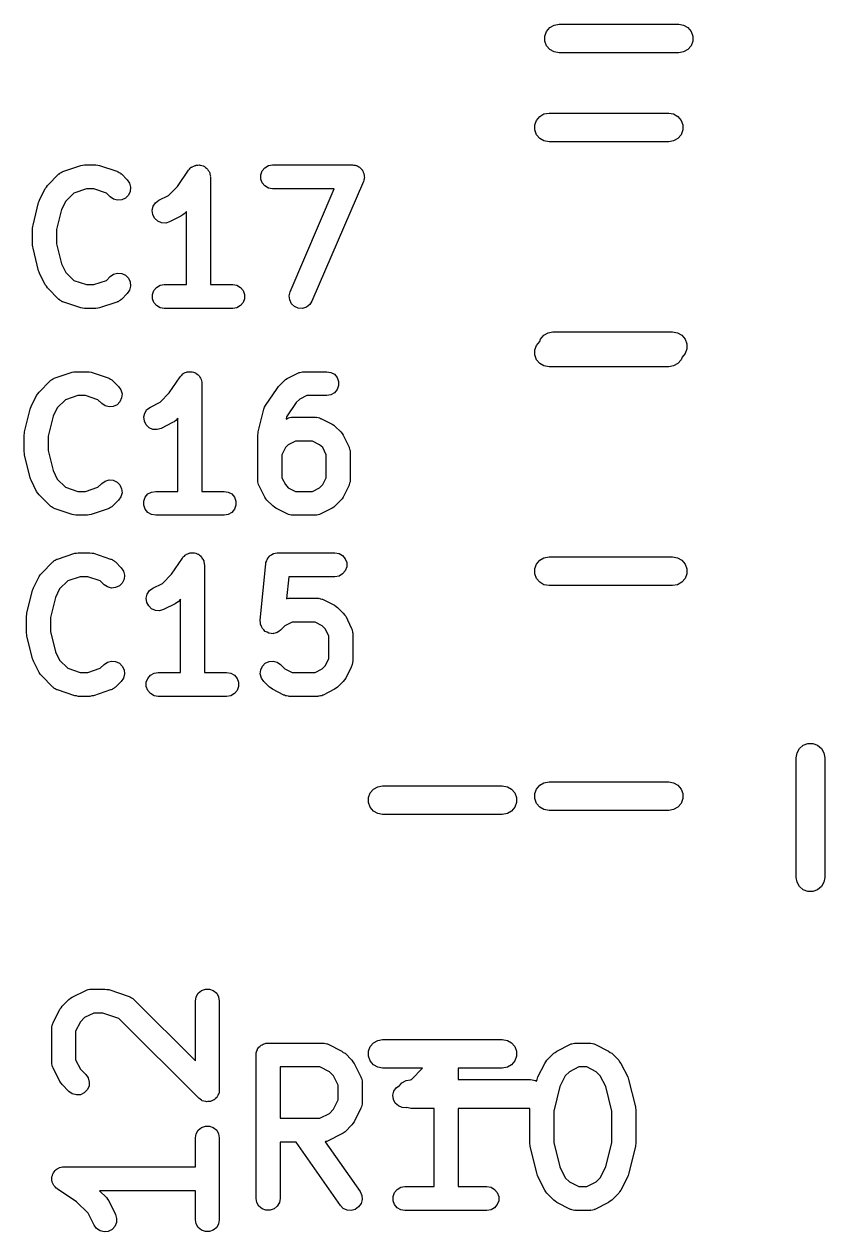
# Model space of a CAD drawing. Extents: x 83.4 to 168.1, y -157.3 to -85.4.
# Drawn here: x 136.75 to 140.1, y -107.79 to -102.75 of the extents above; entities that cross this region are included whole.
import ezdxf

# ---------------------------------------------------------------- set-up
doc = ezdxf.new("R2010")
doc.units = 0
doc.header["$MEASUREMENT"] = 0
doc.layers.add('BLACK', color=7, linetype='CONTINUOUS')

msp = doc.modelspace()

# ---------------------------------------------------------------- linework, layer by layer
at = {"layer": 'Black'}
for p, q in [((138.93, -102.798), (138.937, -102.778)), ((138.937, -102.778), (138.95, -102.762)), ((138.95, -102.762), (138.968, -102.752)), ((138.968, -102.752), (138.989, -102.748)), ((138.989, -102.748), (139.489, -102.748)), ((139.489, -102.748), (139.509, -102.752)), ((139.509, -102.752), (139.527, -102.762)), ((139.527, -102.762), (139.541, -102.778)), ((139.541, -102.778), (139.548, -102.798)), ((138.93, -102.819), (138.93, -102.798)), ((138.937, -102.838), (138.93, -102.819)), ((139.548, -102.819), (139.541, -102.838)), ((139.548, -102.798), (139.548, -102.819)), ((138.95, -102.854), (138.937, -102.838)), ((138.968, -102.864), (138.95, -102.854)), ((138.989, -102.868), (138.968, -102.864)), ((139.489, -102.868), (138.989, -102.868)), ((139.509, -102.864), (139.489, -102.868)), ((139.527, -102.854), (139.509, -102.864)), ((139.541, -102.838), (139.527, -102.854)), ((138.895, -103.15), (138.908, -103.134)), ((138.908, -103.134), (138.926, -103.123)), ((138.926, -103.123), (138.947, -103.12)), ((138.947, -103.12), (139.447, -103.12)), ((139.447, -103.12), (139.467, -103.123)), ((139.467, -103.123), (139.485, -103.134)), ((139.485, -103.134), (139.499, -103.15)), ((138.888, -103.169), (138.895, -103.15)), ((138.888, -103.19), (138.888, -103.169)), ((138.895, -103.21), (138.888, -103.19)), ((139.499, -103.15), (139.506, -103.169)), ((139.506, -103.19), (139.499, -103.21)), ((139.506, -103.169), (139.506, -103.19)), ((138.908, -103.226), (138.895, -103.21)), ((138.926, -103.236), (138.908, -103.226)), ((138.947, -103.24), (138.926, -103.236)), ((139.447, -103.24), (138.947, -103.24)), ((139.467, -103.236), (139.447, -103.24)), ((139.485, -103.226), (139.467, -103.236)), ((139.499, -103.21), (139.485, -103.226)), ((136.92, -103.362), (136.991, -103.339)), ((136.991, -103.339), (136.999, -103.337)), ((136.999, -103.337), (137.007, -103.336)), ((137.007, -103.336), (137.054, -103.336)), ((137.054, -103.336), (137.062, -103.337)), ((137.062, -103.337), (137.07, -103.339)), ((137.07, -103.339), (137.142, -103.362)), ((137.458, -103.343), (137.464, -103.341)), ((137.464, -103.341), (137.469, -103.338)), ((137.469, -103.338), (137.472, -103.338)), ((137.472, -103.338), (137.474, -103.337)), ((137.474, -103.337), (137.48, -103.337)), ((137.48, -103.337), (137.486, -103.336)), ((137.486, -103.336), (137.489, -103.337)), ((137.489, -103.337), (137.492, -103.337)), ((137.492, -103.337), (137.497, -103.339)), ((137.497, -103.339), (137.503, -103.34)), ((137.503, -103.34), (137.505, -103.342)), ((137.505, -103.342), (137.508, -103.343)), ((137.76, -103.348), (137.775, -103.339)), ((137.775, -103.339), (137.792, -103.336)), ((137.792, -103.336), (138.126, -103.336)), ((138.126, -103.336), (138.131, -103.337)), ((138.131, -103.337), (138.137, -103.337)), ((138.137, -103.337), (138.14, -103.339)), ((138.14, -103.339), (138.143, -103.339)), ((138.143, -103.339), (138.148, -103.342)), ((138.148, -103.342), (138.153, -103.344)), ((136.852, -103.422), (136.9, -103.374)), ((136.9, -103.374), (136.902, -103.373)), ((136.902, -103.373), (136.904, -103.371)), ((136.904, -103.371), (136.909, -103.368)), ((136.909, -103.368), (136.914, -103.365)), ((136.914, -103.365), (136.917, -103.364)), ((136.917, -103.364), (136.92, -103.362)), ((137.142, -103.362), (137.144, -103.364)), ((137.144, -103.364), (137.147, -103.365)), ((137.147, -103.365), (137.152, -103.368)), ((137.152, -103.368), (137.157, -103.371)), ((137.157, -103.371), (137.159, -103.373)), ((137.159, -103.373), (137.161, -103.374)), ((137.161, -103.374), (137.185, -103.398)), ((137.396, -103.426), (137.441, -103.358)), ((137.441, -103.358), (137.443, -103.356)), ((137.443, -103.356), (137.445, -103.354)), ((137.445, -103.354), (137.449, -103.35)), ((137.449, -103.35), (137.453, -103.346)), ((137.453, -103.346), (137.456, -103.345)), ((137.456, -103.345), (137.458, -103.343)), ((137.508, -103.343), (137.513, -103.347)), ((137.513, -103.347), (137.517, -103.35)), ((137.517, -103.35), (137.519, -103.352)), ((137.519, -103.352), (137.521, -103.354)), ((137.521, -103.354), (137.524, -103.359)), ((137.524, -103.359), (137.528, -103.364)), ((137.528, -103.364), (137.529, -103.367)), ((137.529, -103.367), (137.53, -103.369)), ((137.53, -103.369), (137.531, -103.375)), ((137.531, -103.375), (137.533, -103.381)), ((137.533, -103.381), (137.532, -103.383)), ((137.532, -103.383), (137.533, -103.386)), ((137.533, -103.386), (137.533, -103.836)), ((137.743, -103.377), (137.749, -103.361)), ((137.743, -103.395), (137.743, -103.377)), ((137.749, -103.361), (137.76, -103.348)), ((138.153, -103.344), (138.155, -103.346)), ((138.155, -103.346), (138.158, -103.348)), ((138.158, -103.348), (138.162, -103.352)), ((138.162, -103.352), (138.166, -103.356)), ((138.166, -103.356), (138.167, -103.359)), ((138.167, -103.359), (138.169, -103.361)), ((138.169, -103.361), (138.171, -103.366)), ((138.171, -103.366), (138.174, -103.372)), ((138.174, -103.372), (138.174, -103.375)), ((138.174, -103.375), (138.175, -103.377)), ((138.175, -103.377), (138.175, -103.383)), ((138.175, -103.383), (138.176, -103.389)), ((138.176, -103.389), (138.175, -103.392)), ((138.175, -103.392), (138.175, -103.395)), ((136.819, -103.483), (136.843, -103.435)), ((136.843, -103.435), (136.848, -103.429)), ((136.848, -103.429), (136.852, -103.422)), ((137.015, -103.436), (136.962, -103.454)), ((137.046, -103.436), (137.015, -103.436)), ((137.099, -103.454), (137.046, -103.436)), ((137.185, -103.398), (137.195, -103.413)), ((137.195, -103.413), (137.199, -103.429)), ((137.199, -103.429), (137.198, -103.447)), ((137.358, -103.464), (137.396, -103.426)), ((137.749, -103.411), (137.743, -103.395)), ((137.76, -103.424), (137.749, -103.411)), ((137.775, -103.433), (137.76, -103.424)), ((137.792, -103.436), (137.775, -103.433)), ((138.05, -103.436), (137.792, -103.436)), ((137.866, -103.866), (138.05, -103.436)), ((138.172, -103.406), (137.957, -103.906)), ((138.173, -103.4), (138.172, -103.406)), ((138.175, -103.395), (138.173, -103.4)), ((136.792, -103.588), (136.815, -103.493)), ((136.815, -103.493), (136.818, -103.488)), ((136.818, -103.488), (136.819, -103.483)), ((136.929, -103.487), (136.911, -103.523)), ((136.962, -103.454), (136.929, -103.487)), ((137.114, -103.469), (137.099, -103.454)), ((137.128, -103.479), (137.114, -103.469)), ((137.145, -103.483), (137.128, -103.479)), ((137.163, -103.482), (137.145, -103.483)), ((137.178, -103.475), (137.163, -103.482)), ((137.191, -103.462), (137.178, -103.475)), ((137.198, -103.447), (137.191, -103.462)), ((137.304, -103.495), (137.318, -103.484)), ((137.318, -103.484), (137.358, -103.464)), ((136.911, -103.523), (136.89, -103.606)), ((137.29, -103.526), (137.294, -103.509)), ((137.292, -103.543), (137.29, -103.526)), ((137.3, -103.559), (137.292, -103.543)), ((137.294, -103.509), (137.304, -103.495)), ((137.423, -103.54), (137.417, -103.545)), ((137.433, -103.531), (137.423, -103.54)), ((137.433, -103.836), (137.433, -103.531)), ((136.79, -103.6), (136.791, -103.594)), ((136.791, -103.594), (136.792, -103.588)), ((137.313, -103.571), (137.3, -103.559)), ((137.328, -103.578), (137.313, -103.571)), ((137.346, -103.579), (137.328, -103.578)), ((137.362, -103.574), (137.346, -103.579)), ((137.41, -103.55), (137.362, -103.574)), ((137.417, -103.545), (137.41, -103.55)), ((136.79, -103.672), (136.79, -103.6)), ((136.89, -103.606), (136.89, -103.666)), ((136.791, -103.678), (136.79, -103.672)), ((136.792, -103.684), (136.791, -103.678)), ((136.815, -103.779), (136.792, -103.684)), ((136.89, -103.666), (136.911, -103.75)), ((136.818, -103.784), (136.815, -103.779)), ((136.819, -103.789), (136.818, -103.784)), ((136.843, -103.837), (136.819, -103.789)), ((136.911, -103.75), (136.929, -103.785)), ((136.929, -103.785), (136.962, -103.819)), ((137.114, -103.803), (137.128, -103.793)), ((137.128, -103.793), (137.145, -103.789)), ((137.145, -103.789), (137.163, -103.79)), ((137.163, -103.79), (137.178, -103.797)), ((136.848, -103.843), (136.843, -103.837)), ((136.852, -103.85), (136.848, -103.843)), ((136.962, -103.819), (137.015, -103.836)), ((137.015, -103.836), (137.046, -103.836)), ((137.046, -103.836), (137.099, -103.819)), ((137.099, -103.819), (137.114, -103.803)), ((137.178, -103.797), (137.191, -103.81)), ((137.191, -103.81), (137.198, -103.825)), ((137.199, -103.843), (137.195, -103.86)), ((137.198, -103.825), (137.199, -103.843)), ((137.308, -103.848), (137.323, -103.839)), ((137.323, -103.839), (137.34, -103.836)), ((137.34, -103.836), (137.433, -103.836)), ((137.533, -103.836), (137.626, -103.836)), ((137.626, -103.836), (137.643, -103.839)), ((137.643, -103.839), (137.658, -103.848)), ((136.9, -103.898), (136.852, -103.85)), ((137.185, -103.874), (137.161, -103.898)), ((137.195, -103.86), (137.185, -103.874)), ((137.291, -103.877), (137.297, -103.861)), ((137.291, -103.895), (137.291, -103.877)), ((137.297, -103.911), (137.291, -103.895)), ((137.297, -103.861), (137.308, -103.848)), ((137.658, -103.848), (137.669, -103.861)), ((137.669, -103.861), (137.675, -103.877)), ((137.675, -103.895), (137.669, -103.911)), ((137.675, -103.877), (137.675, -103.895)), ((137.862, -103.883), (137.866, -103.866)), ((137.864, -103.9), (137.862, -103.883)), ((136.902, -103.899), (136.9, -103.898)), ((136.904, -103.901), (136.902, -103.899)), ((136.909, -103.904), (136.904, -103.901)), ((136.914, -103.908), (136.909, -103.904)), ((136.917, -103.908), (136.914, -103.908)), ((136.92, -103.91), (136.917, -103.908)), ((136.991, -103.933), (136.92, -103.91)), ((136.999, -103.935), (136.991, -103.933)), ((137.007, -103.936), (136.999, -103.935)), ((137.054, -103.936), (137.007, -103.936)), ((137.062, -103.935), (137.054, -103.936)), ((137.07, -103.933), (137.062, -103.935)), ((137.142, -103.91), (137.07, -103.933)), ((137.144, -103.908), (137.142, -103.91)), ((137.147, -103.908), (137.144, -103.908)), ((137.152, -103.904), (137.147, -103.908)), ((137.157, -103.901), (137.152, -103.904)), ((137.159, -103.899), (137.157, -103.901)), ((137.161, -103.898), (137.159, -103.899)), ((137.308, -103.924), (137.297, -103.911)), ((137.323, -103.933), (137.308, -103.924)), ((137.34, -103.936), (137.323, -103.933)), ((137.626, -103.936), (137.34, -103.936)), ((137.643, -103.933), (137.626, -103.936)), ((137.658, -103.924), (137.643, -103.933)), ((137.669, -103.911), (137.658, -103.924)), ((137.871, -103.916), (137.864, -103.9)), ((137.884, -103.928), (137.871, -103.916)), ((137.9, -103.935), (137.884, -103.928)), ((137.917, -103.936), (137.9, -103.935)), ((137.934, -103.931), (137.917, -103.936)), ((137.948, -103.92), (137.934, -103.931)), ((137.957, -103.906), (137.948, -103.92)), ((138.912, -104.064), (138.925, -104.048)), ((138.925, -104.048), (138.943, -104.038)), ((138.943, -104.038), (138.963, -104.034)), ((138.963, -104.034), (139.463, -104.034)), ((139.463, -104.034), (139.484, -104.038)), ((139.484, -104.038), (139.502, -104.048)), ((139.502, -104.048), (139.515, -104.064)), ((138.888, -104.109), (138.895, -104.09)), ((138.895, -104.09), (138.908, -104.074)), ((138.908, -104.074), (138.912, -104.064)), ((139.515, -104.064), (139.523, -104.084)), ((139.523, -104.084), (139.523, -104.105)), ((138.888, -104.13), (138.888, -104.109)), ((138.895, -104.15), (138.888, -104.13)), ((139.503, -104.139), (139.499, -104.15)), ((139.515, -104.124), (139.503, -104.139)), ((139.523, -104.105), (139.515, -104.124)), ((138.908, -104.166), (138.895, -104.15)), ((138.926, -104.176), (138.908, -104.166)), ((138.947, -104.18), (138.926, -104.176)), ((139.447, -104.18), (138.947, -104.18)), ((139.467, -104.176), (139.447, -104.18)), ((139.485, -104.166), (139.467, -104.176)), ((139.499, -104.15), (139.485, -104.166)), ((136.817, -104.286), (136.864, -104.238)), ((136.864, -104.238), (136.867, -104.236)), ((136.867, -104.236), (136.869, -104.234)), ((136.869, -104.234), (136.874, -104.231)), ((136.874, -104.231), (136.879, -104.228)), ((136.879, -104.228), (136.881, -104.227)), ((136.881, -104.227), (136.884, -104.226)), ((136.884, -104.226), (136.955, -104.202)), ((136.955, -104.202), (136.963, -104.201)), ((136.963, -104.201), (136.971, -104.2)), ((136.971, -104.2), (137.019, -104.2)), ((137.019, -104.2), (137.027, -104.201)), ((137.027, -104.201), (137.035, -104.202)), ((137.035, -104.202), (137.106, -104.226)), ((137.106, -104.226), (137.109, -104.227)), ((137.109, -104.227), (137.111, -104.228)), ((137.111, -104.228), (137.116, -104.231)), ((137.116, -104.231), (137.121, -104.234)), ((137.121, -104.234), (137.123, -104.236)), ((137.123, -104.236), (137.126, -104.238)), ((137.126, -104.238), (137.149, -104.262)), ((137.361, -104.289), (137.406, -104.222)), ((137.406, -104.222), (137.408, -104.22)), ((137.408, -104.22), (137.409, -104.217)), ((137.409, -104.217), (137.414, -104.214)), ((137.414, -104.214), (137.418, -104.209)), ((137.418, -104.209), (137.42, -104.208)), ((137.42, -104.208), (137.422, -104.206)), ((137.422, -104.206), (137.428, -104.204)), ((137.428, -104.204), (137.433, -104.202)), ((137.433, -104.202), (137.436, -104.201)), ((137.436, -104.201), (137.439, -104.2)), ((137.439, -104.2), (137.445, -104.2)), ((137.445, -104.2), (137.451, -104.2)), ((137.451, -104.2), (137.453, -104.2)), ((137.453, -104.2), (137.456, -104.2)), ((137.456, -104.2), (137.462, -104.202)), ((137.462, -104.202), (137.467, -104.204)), ((137.467, -104.204), (137.47, -104.205)), ((137.47, -104.205), (137.472, -104.206)), ((137.472, -104.206), (137.477, -104.21)), ((137.477, -104.21), (137.482, -104.213)), ((137.482, -104.213), (137.484, -104.216)), ((137.484, -104.216), (137.486, -104.217)), ((137.486, -104.217), (137.489, -104.223)), ((137.489, -104.223), (137.492, -104.227)), ((137.492, -104.227), (137.493, -104.23)), ((137.493, -104.23), (137.494, -104.233)), ((137.494, -104.233), (137.495, -104.238)), ((137.495, -104.238), (137.497, -104.244)), ((137.497, -104.244), (137.497, -104.247)), ((137.497, -104.247), (137.497, -104.25)), ((137.497, -104.25), (137.497, -104.7)), ((137.817, -104.262), (137.841, -104.238)), ((137.841, -104.238), (137.847, -104.233)), ((137.847, -104.233), (137.854, -104.229)), ((137.854, -104.229), (137.901, -104.205)), ((137.901, -104.205), (137.904, -104.204)), ((137.904, -104.204), (137.906, -104.203)), ((137.906, -104.203), (137.912, -104.202)), ((137.912, -104.202), (137.918, -104.2)), ((137.918, -104.2), (137.921, -104.2)), ((137.921, -104.2), (137.924, -104.2)), ((137.924, -104.2), (138.019, -104.2)), ((138.019, -104.2), (138.036, -104.203)), ((138.036, -104.203), (138.051, -104.211)), ((138.051, -104.211), (138.062, -104.225)), ((138.062, -104.225), (138.068, -104.241)), ((138.068, -104.241), (138.068, -104.258)), ((136.784, -104.346), (136.807, -104.299)), ((136.807, -104.299), (136.812, -104.292)), ((136.812, -104.292), (136.817, -104.286)), ((136.979, -104.3), (136.927, -104.317)), ((137.011, -104.3), (136.979, -104.3)), ((137.063, -104.317), (137.011, -104.3)), ((137.149, -104.262), (137.159, -104.276)), ((137.159, -104.276), (137.164, -104.293)), ((137.164, -104.293), (137.162, -104.31)), ((137.323, -104.328), (137.361, -104.289)), ((137.763, -104.341), (137.811, -104.27)), ((137.811, -104.27), (137.814, -104.266)), ((137.814, -104.266), (137.817, -104.262)), ((137.935, -104.3), (137.906, -104.315)), ((138.019, -104.3), (137.935, -104.3)), ((138.036, -104.297), (138.019, -104.3)), ((138.051, -104.288), (138.036, -104.297)), ((138.062, -104.275), (138.051, -104.288)), ((138.068, -104.258), (138.062, -104.275)), ((136.782, -104.352), (136.784, -104.346)), ((136.893, -104.351), (136.876, -104.386)), ((136.927, -104.317), (136.893, -104.351)), ((137.079, -104.333), (137.063, -104.317)), ((137.093, -104.343), (137.079, -104.333)), ((137.11, -104.347), (137.093, -104.343)), ((137.127, -104.346), (137.11, -104.347)), ((137.143, -104.338), (137.127, -104.346)), ((137.155, -104.326), (137.143, -104.338)), ((137.162, -104.31), (137.155, -104.326)), ((137.268, -104.358), (137.282, -104.348)), ((137.282, -104.348), (137.323, -104.328)), ((137.756, -104.357), (137.759, -104.349)), ((137.759, -104.349), (137.763, -104.341)), ((137.891, -104.329), (137.851, -104.389)), ((137.906, -104.315), (137.891, -104.329)), ((136.756, -104.452), (136.78, -104.357)), ((136.78, -104.357), (136.782, -104.352)), ((136.876, -104.386), (136.855, -104.47)), ((137.255, -104.389), (137.259, -104.373)), ((137.257, -104.407), (137.255, -104.389)), ((137.259, -104.373), (137.268, -104.358)), ((137.397, -104.394), (137.388, -104.404)), ((137.397, -104.7), (137.397, -104.394)), ((137.732, -104.452), (137.756, -104.357)), ((137.851, -104.389), (137.849, -104.398)), ((137.849, -104.398), (137.854, -104.395)), ((137.854, -104.395), (137.856, -104.395)), ((137.856, -104.395), (137.859, -104.393)), ((137.859, -104.393), (137.865, -104.392)), ((137.865, -104.392), (137.87, -104.39)), ((137.87, -104.39), (137.873, -104.391)), ((137.873, -104.391), (137.876, -104.39)), ((137.876, -104.39), (137.971, -104.39)), ((137.971, -104.39), (137.974, -104.391)), ((137.974, -104.391), (137.977, -104.39)), ((137.977, -104.39), (137.983, -104.392)), ((137.983, -104.392), (137.988, -104.393)), ((137.988, -104.393), (137.991, -104.395)), ((137.991, -104.395), (137.994, -104.395)), ((137.994, -104.395), (138.041, -104.419)), ((136.756, -104.458), (136.756, -104.452)), ((137.264, -104.422), (137.257, -104.407)), ((137.277, -104.434), (137.264, -104.422)), ((137.293, -104.441), (137.277, -104.434)), ((137.31, -104.442), (137.293, -104.441)), ((137.327, -104.437), (137.31, -104.442)), ((137.375, -104.413), (137.327, -104.437)), ((137.381, -104.409), (137.375, -104.413)), ((137.388, -104.404), (137.381, -104.409)), ((137.732, -104.458), (137.732, -104.452)), ((138.041, -104.419), (138.048, -104.424)), ((138.048, -104.424), (138.054, -104.429)), ((138.054, -104.429), (138.078, -104.452)), ((138.078, -104.452), (138.083, -104.459)), ((136.755, -104.464), (136.756, -104.458)), ((136.755, -104.535), (136.755, -104.464)), ((136.855, -104.47), (136.855, -104.529)), ((137.731, -104.464), (137.732, -104.458)), ((137.731, -104.654), (137.731, -104.464)), ((137.888, -104.49), (137.858, -104.505)), ((137.959, -104.49), (137.888, -104.49)), ((137.989, -104.505), (137.959, -104.49)), ((138.083, -104.459), (138.087, -104.465)), ((138.087, -104.465), (138.111, -104.513)), ((136.756, -104.541), (136.755, -104.535)), ((136.756, -104.547), (136.756, -104.541)), ((136.78, -104.643), (136.756, -104.547)), ((136.855, -104.529), (136.876, -104.613)), ((137.846, -104.517), (137.831, -104.547)), ((137.831, -104.547), (137.831, -104.643)), ((137.858, -104.505), (137.846, -104.517)), ((138.002, -104.517), (137.989, -104.505)), ((138.016, -104.547), (138.002, -104.517)), ((138.016, -104.643), (138.016, -104.547)), ((138.111, -104.513), (138.112, -104.516)), ((138.112, -104.516), (138.113, -104.518)), ((138.113, -104.518), (138.114, -104.524)), ((138.114, -104.524), (138.116, -104.53)), ((138.116, -104.53), (138.116, -104.533)), ((138.116, -104.533), (138.116, -104.535)), ((138.116, -104.535), (138.116, -104.654)), ((136.782, -104.648), (136.78, -104.643)), ((136.784, -104.653), (136.782, -104.648)), ((136.807, -104.701), (136.784, -104.653)), ((136.876, -104.613), (136.893, -104.649)), ((136.893, -104.649), (136.927, -104.682)), ((137.093, -104.657), (137.11, -104.652)), ((137.11, -104.652), (137.127, -104.654)), ((137.127, -104.654), (137.143, -104.661)), ((137.731, -104.657), (137.731, -104.654)), ((137.831, -104.643), (137.846, -104.672)), ((138.002, -104.672), (138.016, -104.643)), ((138.116, -104.654), (138.116, -104.657)), ((136.812, -104.707), (136.807, -104.701)), ((136.927, -104.682), (136.979, -104.7)), ((136.979, -104.7), (137.011, -104.7)), ((137.011, -104.7), (137.063, -104.682)), ((137.063, -104.682), (137.079, -104.667)), ((137.079, -104.667), (137.093, -104.657)), ((137.143, -104.661), (137.155, -104.673)), ((137.155, -104.673), (137.162, -104.689)), ((137.162, -104.689), (137.164, -104.706)), ((137.272, -104.711), (137.287, -104.703)), ((137.287, -104.703), (137.305, -104.7)), ((137.305, -104.7), (137.397, -104.7)), ((137.497, -104.7), (137.59, -104.7)), ((137.59, -104.7), (137.607, -104.703)), ((137.607, -104.703), (137.622, -104.711)), ((137.731, -104.66), (137.731, -104.657)), ((137.733, -104.666), (137.731, -104.66)), ((137.734, -104.671), (137.733, -104.666)), ((137.735, -104.674), (137.734, -104.671)), ((137.736, -104.677), (137.735, -104.674)), ((137.76, -104.724), (137.736, -104.677)), ((137.846, -104.672), (137.858, -104.685)), ((137.858, -104.685), (137.888, -104.7)), ((137.888, -104.7), (137.959, -104.7)), ((137.959, -104.7), (137.989, -104.685)), ((137.989, -104.685), (138.002, -104.672)), ((138.111, -104.677), (138.087, -104.724)), ((138.112, -104.674), (138.111, -104.677)), ((138.113, -104.671), (138.112, -104.674)), ((138.114, -104.666), (138.113, -104.671)), ((138.116, -104.66), (138.114, -104.666)), ((138.116, -104.657), (138.116, -104.66)), ((136.817, -104.714), (136.812, -104.707)), ((136.864, -104.761), (136.817, -104.714)), ((137.149, -104.737), (137.126, -104.761)), ((137.159, -104.723), (137.149, -104.737)), ((137.164, -104.706), (137.159, -104.723)), ((137.255, -104.741), (137.261, -104.725)), ((137.255, -104.758), (137.255, -104.741)), ((137.261, -104.725), (137.272, -104.711)), ((137.622, -104.711), (137.634, -104.725)), ((137.634, -104.725), (137.639, -104.741)), ((137.639, -104.741), (137.639, -104.758)), ((137.765, -104.731), (137.76, -104.724)), ((137.769, -104.737), (137.765, -104.731)), ((137.793, -104.761), (137.769, -104.737)), ((138.078, -104.737), (138.054, -104.761)), ((138.083, -104.731), (138.078, -104.737)), ((138.087, -104.724), (138.083, -104.731)), ((136.867, -104.763), (136.864, -104.761)), ((136.869, -104.765), (136.867, -104.763)), ((136.874, -104.768), (136.869, -104.765)), ((136.879, -104.771), (136.874, -104.768)), ((136.881, -104.772), (136.879, -104.771)), ((136.884, -104.773), (136.881, -104.772)), ((136.955, -104.797), (136.884, -104.773)), ((136.963, -104.798), (136.955, -104.797)), ((136.971, -104.8), (136.963, -104.798)), ((137.019, -104.8), (136.971, -104.8)), ((137.027, -104.798), (137.019, -104.8)), ((137.035, -104.797), (137.027, -104.798)), ((137.106, -104.773), (137.035, -104.797)), ((137.109, -104.772), (137.106, -104.773)), ((137.111, -104.771), (137.109, -104.772)), ((137.116, -104.768), (137.111, -104.771)), ((137.121, -104.765), (137.116, -104.768)), ((137.123, -104.763), (137.121, -104.765)), ((137.126, -104.761), (137.123, -104.763)), ((137.261, -104.775), (137.255, -104.758)), ((137.272, -104.788), (137.261, -104.775)), ((137.287, -104.797), (137.272, -104.788)), ((137.305, -104.8), (137.287, -104.797)), ((137.59, -104.8), (137.305, -104.8)), ((137.607, -104.797), (137.59, -104.8)), ((137.622, -104.788), (137.607, -104.797)), ((137.634, -104.775), (137.622, -104.788)), ((137.639, -104.758), (137.634, -104.775)), ((137.8, -104.766), (137.793, -104.761)), ((137.806, -104.771), (137.8, -104.766)), ((137.854, -104.794), (137.806, -104.771)), ((137.856, -104.795), (137.854, -104.794)), ((137.859, -104.797), (137.856, -104.795)), ((137.865, -104.798), (137.859, -104.797)), ((137.87, -104.799), (137.865, -104.798)), ((137.873, -104.799), (137.87, -104.799)), ((137.876, -104.8), (137.873, -104.799)), ((137.971, -104.8), (137.876, -104.8)), ((137.974, -104.799), (137.971, -104.8)), ((137.977, -104.799), (137.974, -104.799)), ((137.983, -104.798), (137.977, -104.799)), ((137.988, -104.797), (137.983, -104.798)), ((137.991, -104.795), (137.988, -104.797)), ((137.994, -104.794), (137.991, -104.795)), ((138.041, -104.771), (137.994, -104.794)), ((138.048, -104.766), (138.041, -104.771)), ((138.054, -104.761), (138.048, -104.766)), ((136.827, -105.043), (136.875, -104.995)), ((136.875, -104.995), (136.877, -104.993)), ((136.877, -104.993), (136.879, -104.991)), ((136.879, -104.991), (136.884, -104.988)), ((136.884, -104.988), (136.889, -104.985)), ((136.889, -104.985), (136.892, -104.984)), ((136.892, -104.984), (136.894, -104.983)), ((136.894, -104.983), (136.966, -104.959)), ((136.966, -104.959), (136.973, -104.958)), ((136.973, -104.958), (136.981, -104.957)), ((136.981, -104.957), (137.029, -104.957)), ((137.029, -104.957), (137.037, -104.958)), ((137.037, -104.958), (137.045, -104.959)), ((137.045, -104.959), (137.116, -104.983)), ((137.116, -104.983), (137.119, -104.984)), ((137.119, -104.984), (137.122, -104.985)), ((137.122, -104.985), (137.126, -104.988)), ((137.126, -104.988), (137.131, -104.991)), ((137.131, -104.991), (137.133, -104.993)), ((137.133, -104.993), (137.136, -104.995)), ((137.136, -104.995), (137.16, -105.019)), ((137.371, -105.046), (137.416, -104.979)), ((137.416, -104.979), (137.418, -104.977)), ((137.418, -104.977), (137.419, -104.974)), ((137.419, -104.974), (137.424, -104.971)), ((137.424, -104.971), (137.428, -104.966)), ((137.428, -104.966), (137.43, -104.965)), ((137.43, -104.965), (137.433, -104.963)), ((137.433, -104.963), (137.438, -104.961)), ((137.438, -104.961), (137.444, -104.959)), ((137.444, -104.959), (137.446, -104.958)), ((137.446, -104.958), (137.449, -104.957)), ((137.449, -104.957), (137.455, -104.957)), ((137.455, -104.957), (137.461, -104.957)), ((137.461, -104.957), (137.463, -104.957)), ((137.463, -104.957), (137.466, -104.957)), ((137.466, -104.957), (137.472, -104.959)), ((137.472, -104.959), (137.478, -104.961)), ((137.478, -104.961), (137.48, -104.962)), ((137.48, -104.962), (137.483, -104.963)), ((137.483, -104.963), (137.487, -104.967)), ((137.487, -104.967), (137.492, -104.97)), ((137.492, -104.97), (137.494, -104.973)), ((137.494, -104.973), (137.496, -104.974)), ((137.496, -104.974), (137.499, -104.98)), ((137.499, -104.98), (137.502, -104.984)), ((137.502, -104.984), (137.503, -104.987)), ((137.503, -104.987), (137.505, -104.989)), ((137.505, -104.989), (137.506, -104.995)), ((137.506, -104.995), (137.507, -105.001)), ((137.507, -105.001), (137.507, -105.004)), ((137.507, -105.004), (137.508, -105.007)), ((137.508, -105.007), (137.508, -105.457)), ((137.741, -105.24), (137.765, -105.002)), ((137.765, -104.998), (137.768, -104.991)), ((137.765, -105), (137.765, -104.998)), ((137.765, -105.002), (137.765, -105)), ((137.768, -104.991), (137.77, -104.985)), ((137.77, -104.985), (137.771, -104.983)), ((137.771, -104.982), (137.776, -104.976)), ((137.771, -104.983), (137.771, -104.982)), ((137.776, -104.976), (137.78, -104.971)), ((137.78, -104.971), (137.781, -104.97)), ((137.781, -104.97), (137.783, -104.968)), ((137.783, -104.968), (137.788, -104.965)), ((137.788, -104.965), (137.794, -104.961)), ((137.794, -104.961), (137.796, -104.961)), ((137.796, -104.961), (137.798, -104.96)), ((137.798, -104.96), (137.804, -104.958)), ((137.804, -104.958), (137.811, -104.957)), ((137.811, -104.957), (137.813, -104.957)), ((137.813, -104.957), (137.815, -104.957)), ((137.815, -104.957), (138.053, -104.957)), ((138.053, -104.957), (138.07, -104.96)), ((138.07, -104.96), (138.085, -104.968)), ((138.085, -104.968), (138.096, -104.982)), ((138.096, -104.982), (138.102, -104.998)), ((138.102, -104.998), (138.102, -105.015)), ((138.888, -105.023), (138.895, -105.004)), ((138.895, -105.004), (138.908, -104.988)), ((138.908, -104.988), (138.926, -104.978)), ((138.926, -104.978), (138.947, -104.974)), ((138.947, -104.974), (139.447, -104.974)), ((139.447, -104.974), (139.448, -104.974)), ((139.448, -104.974), (139.463, -104.974)), ((139.463, -104.974), (139.484, -104.978)), ((139.484, -104.978), (139.502, -104.988)), ((139.502, -104.988), (139.515, -105.004)), ((139.515, -105.004), (139.523, -105.024)), ((136.794, -105.103), (136.818, -105.056)), ((136.818, -105.056), (136.822, -105.049)), ((136.822, -105.049), (136.827, -105.043)), ((136.989, -105.057), (136.937, -105.074)), ((137.021, -105.057), (136.989, -105.057)), ((137.073, -105.074), (137.021, -105.057)), ((137.16, -105.019), (137.17, -105.033)), ((137.17, -105.033), (137.174, -105.05)), ((137.174, -105.05), (137.173, -105.067)), ((137.333, -105.085), (137.371, -105.046)), ((137.86, -105.057), (137.851, -105.149)), ((138.053, -105.057), (137.86, -105.057)), ((138.07, -105.054), (138.053, -105.057)), ((138.085, -105.045), (138.07, -105.054)), ((138.096, -105.032), (138.085, -105.045)), ((138.102, -105.015), (138.096, -105.032)), ((138.888, -105.044), (138.888, -105.023)), ((138.895, -105.064), (138.888, -105.044)), ((139.523, -105.045), (139.515, -105.064)), ((139.523, -105.024), (139.523, -105.045)), ((136.79, -105.113), (136.792, -105.108)), ((136.792, -105.108), (136.794, -105.103)), ((136.903, -105.108), (136.886, -105.143)), ((136.937, -105.074), (136.903, -105.108)), ((137.089, -105.09), (137.073, -105.074)), ((137.103, -105.099), (137.089, -105.09)), ((137.12, -105.104), (137.103, -105.099)), ((137.137, -105.102), (137.12, -105.104)), ((137.153, -105.095), (137.137, -105.102)), ((137.165, -105.083), (137.153, -105.095)), ((137.173, -105.067), (137.165, -105.083)), ((137.278, -105.115), (137.292, -105.105)), ((137.292, -105.105), (137.333, -105.085)), ((138.908, -105.08), (138.895, -105.064)), ((138.926, -105.09), (138.908, -105.08)), ((138.947, -105.094), (138.926, -105.09)), ((138.962, -105.094), (138.947, -105.094)), ((138.963, -105.094), (138.962, -105.094)), ((139.463, -105.094), (138.963, -105.094)), ((139.484, -105.09), (139.463, -105.094)), ((139.502, -105.08), (139.484, -105.09)), ((139.515, -105.064), (139.502, -105.08)), ((136.766, -105.209), (136.79, -105.113)), ((136.886, -105.143), (136.865, -105.227)), ((137.265, -105.146), (137.269, -105.13)), ((137.267, -105.164), (137.265, -105.146)), ((137.269, -105.13), (137.278, -105.115)), ((137.408, -105.151), (137.398, -105.161)), ((137.408, -105.457), (137.408, -105.151)), ((137.851, -105.149), (137.857, -105.147)), ((137.851, -105.149), (137.851, -105.149)), ((137.857, -105.147), (137.859, -105.148)), ((137.859, -105.148), (137.862, -105.147)), ((137.862, -105.147), (137.981, -105.147)), ((137.981, -105.147), (137.984, -105.148)), ((137.984, -105.148), (137.987, -105.147)), ((137.987, -105.147), (137.993, -105.149)), ((137.993, -105.149), (137.998, -105.15)), ((137.998, -105.15), (138.001, -105.151)), ((138.001, -105.151), (138.004, -105.152)), ((138.004, -105.152), (138.051, -105.176)), ((136.766, -105.215), (136.766, -105.209)), ((137.275, -105.179), (137.267, -105.164)), ((137.287, -105.191), (137.275, -105.179)), ((137.303, -105.198), (137.287, -105.191)), ((137.32, -105.199), (137.303, -105.198)), ((137.337, -105.194), (137.32, -105.199)), ((137.385, -105.17), (137.337, -105.194)), ((137.391, -105.166), (137.385, -105.17)), ((137.398, -105.161), (137.391, -105.166)), ((138.051, -105.176), (138.058, -105.181)), ((138.058, -105.181), (138.064, -105.185)), ((138.064, -105.185), (138.088, -105.209)), ((138.088, -105.209), (138.093, -105.216)), ((136.765, -105.221), (136.766, -105.215)), ((136.765, -105.292), (136.765, -105.221)), ((136.865, -105.227), (136.865, -105.286)), ((137.742, -105.249), (137.741, -105.24)), ((137.741, -105.24), (137.741, -105.24)), ((137.741, -105.24), (137.741, -105.24)), ((137.742, -105.257), (137.742, -105.249)), ((137.743, -105.257), (137.742, -105.257)), ((137.743, -105.258), (137.743, -105.257)), ((137.746, -105.265), (137.743, -105.258)), ((137.874, -105.247), (137.844, -105.262)), ((137.97, -105.247), (137.874, -105.247)), ((137.999, -105.262), (137.97, -105.247)), ((138.093, -105.216), (138.098, -105.222)), ((138.098, -105.222), (138.121, -105.27)), ((136.766, -105.298), (136.765, -105.292)), ((136.766, -105.304), (136.766, -105.298)), ((136.79, -105.4), (136.766, -105.304)), ((136.865, -105.286), (136.886, -105.37)), ((137.75, -105.273), (137.746, -105.265)), ((137.756, -105.279), (137.75, -105.273)), ((137.75, -105.273), (137.75, -105.273)), ((137.75, -105.273), (137.75, -105.273)), ((137.762, -105.285), (137.756, -105.279)), ((137.762, -105.286), (137.762, -105.285)), ((137.762, -105.285), (137.762, -105.285)), ((137.77, -105.289), (137.762, -105.286)), ((137.777, -105.293), (137.77, -105.289)), ((137.778, -105.293), (137.777, -105.293)), ((137.786, -105.294), (137.778, -105.293)), ((137.778, -105.293), (137.778, -105.293)), ((137.795, -105.295), (137.786, -105.294)), ((137.803, -105.292), (137.795, -105.294)), ((137.795, -105.294), (137.795, -105.294)), ((137.795, -105.294), (137.795, -105.295)), ((137.811, -105.29), (137.803, -105.292)), ((137.812, -105.29), (137.811, -105.29)), ((137.819, -105.285), (137.812, -105.29)), ((137.812, -105.29), (137.812, -105.29)), ((137.826, -105.28), (137.819, -105.285)), ((137.844, -105.262), (137.826, -105.28)), ((137.826, -105.28), (137.826, -105.28)), ((137.826, -105.28), (137.826, -105.28)), ((138.012, -105.274), (137.999, -105.262)), ((138.027, -105.304), (138.012, -105.274)), ((138.027, -105.4), (138.027, -105.304)), ((138.121, -105.27), (138.122, -105.273)), ((138.122, -105.273), (138.124, -105.275)), ((138.124, -105.275), (138.125, -105.281)), ((138.125, -105.281), (138.126, -105.287)), ((138.126, -105.287), (138.126, -105.289)), ((138.126, -105.289), (138.127, -105.292)), ((138.127, -105.292), (138.127, -105.411)), ((136.792, -105.405), (136.79, -105.4)), ((136.794, -105.41), (136.792, -105.405)), ((136.818, -105.457), (136.794, -105.41)), ((136.886, -105.37), (136.903, -105.406)), ((136.903, -105.406), (136.937, -105.439)), ((137.103, -105.414), (137.12, -105.409)), ((137.12, -105.409), (137.137, -105.411)), ((137.778, -105.411), (137.795, -105.409)), ((137.795, -105.409), (137.812, -105.414)), ((138.012, -105.429), (138.027, -105.4)), ((136.822, -105.464), (136.818, -105.457)), ((136.937, -105.439), (136.989, -105.457)), ((136.989, -105.457), (137.021, -105.457)), ((137.021, -105.457), (137.073, -105.439)), ((137.073, -105.439), (137.089, -105.424)), ((137.089, -105.424), (137.103, -105.414)), ((137.137, -105.411), (137.153, -105.418)), ((137.153, -105.418), (137.165, -105.43)), ((137.165, -105.43), (137.173, -105.446)), ((137.173, -105.446), (137.174, -105.463)), ((137.283, -105.468), (137.298, -105.46)), ((137.298, -105.46), (137.315, -105.457)), ((137.315, -105.457), (137.408, -105.457)), ((137.508, -105.457), (137.6, -105.457)), ((137.6, -105.457), (137.618, -105.46)), ((137.618, -105.46), (137.633, -105.468)), ((137.741, -105.463), (137.743, -105.446)), ((137.743, -105.446), (137.75, -105.43)), ((137.75, -105.43), (137.762, -105.418)), ((137.762, -105.418), (137.778, -105.411)), ((137.812, -105.414), (137.826, -105.424)), ((137.826, -105.424), (137.844, -105.442)), ((137.844, -105.442), (137.874, -105.457)), ((137.874, -105.457), (137.97, -105.457)), ((137.97, -105.457), (137.999, -105.442)), ((137.999, -105.442), (138.012, -105.429)), ((138.121, -105.434), (138.098, -105.481)), ((138.122, -105.431), (138.121, -105.434)), ((138.124, -105.428), (138.122, -105.431)), ((138.125, -105.423), (138.124, -105.428)), ((138.126, -105.417), (138.125, -105.423)), ((138.127, -105.411), (138.126, -105.414)), ((138.126, -105.414), (138.126, -105.417)), ((136.827, -105.47), (136.822, -105.464)), ((136.875, -105.518), (136.827, -105.47)), ((137.16, -105.494), (137.136, -105.518)), ((137.17, -105.48), (137.16, -105.494)), ((137.174, -105.463), (137.17, -105.48)), ((137.265, -105.498), (137.271, -105.482)), ((137.265, -105.515), (137.265, -105.498)), ((137.271, -105.482), (137.283, -105.468)), ((137.633, -105.468), (137.644, -105.482)), ((137.644, -105.482), (137.65, -105.498)), ((137.65, -105.498), (137.65, -105.515)), ((137.746, -105.48), (137.741, -105.463)), ((137.756, -105.494), (137.746, -105.48)), ((137.779, -105.518), (137.756, -105.494)), ((138.088, -105.494), (138.064, -105.518)), ((138.093, -105.488), (138.088, -105.494)), ((138.098, -105.481), (138.093, -105.488)), ((136.877, -105.52), (136.875, -105.518)), ((136.879, -105.522), (136.877, -105.52)), ((136.884, -105.525), (136.879, -105.522)), ((136.889, -105.528), (136.884, -105.525)), ((136.892, -105.529), (136.889, -105.528)), ((136.894, -105.53), (136.892, -105.529)), ((136.966, -105.554), (136.894, -105.53)), ((136.973, -105.555), (136.966, -105.554)), ((136.981, -105.557), (136.973, -105.555)), ((137.029, -105.557), (136.981, -105.557)), ((137.037, -105.555), (137.029, -105.557)), ((137.045, -105.554), (137.037, -105.555)), ((137.116, -105.53), (137.045, -105.554)), ((137.119, -105.529), (137.116, -105.53)), ((137.122, -105.528), (137.119, -105.529)), ((137.126, -105.525), (137.122, -105.528)), ((137.131, -105.522), (137.126, -105.525)), ((137.133, -105.52), (137.131, -105.522)), ((137.136, -105.518), (137.133, -105.52)), ((137.271, -105.532), (137.265, -105.515)), ((137.283, -105.545), (137.271, -105.532)), ((137.298, -105.554), (137.283, -105.545)), ((137.315, -105.557), (137.298, -105.554)), ((137.6, -105.557), (137.315, -105.557)), ((137.618, -105.554), (137.6, -105.557)), ((137.633, -105.545), (137.618, -105.554)), ((137.644, -105.532), (137.633, -105.545)), ((137.65, -105.515), (137.644, -105.532)), ((137.786, -105.523), (137.779, -105.518)), ((137.792, -105.527), (137.786, -105.523)), ((137.84, -105.551), (137.792, -105.527)), ((137.843, -105.552), (137.84, -105.551)), ((137.845, -105.554), (137.843, -105.552)), ((137.851, -105.555), (137.845, -105.554)), ((137.857, -105.556), (137.851, -105.555)), ((137.859, -105.556), (137.857, -105.556)), ((137.862, -105.557), (137.859, -105.556)), ((137.981, -105.557), (137.862, -105.557)), ((137.984, -105.556), (137.981, -105.557)), ((137.987, -105.556), (137.984, -105.556)), ((137.993, -105.555), (137.987, -105.556)), ((137.998, -105.554), (137.993, -105.555)), ((138.001, -105.552), (137.998, -105.554)), ((138.004, -105.551), (138.001, -105.552)), ((138.051, -105.527), (138.004, -105.551)), ((138.058, -105.523), (138.051, -105.527)), ((138.064, -105.518), (138.058, -105.523)), ((139.993, -105.774), (140.009, -105.761)), ((140.009, -105.761), (140.028, -105.754)), ((140.028, -105.754), (140.049, -105.754)), ((140.049, -105.754), (140.069, -105.761)), ((140.069, -105.761), (140.085, -105.774)), ((139.979, -105.813), (139.983, -105.792)), ((139.979, -106.313), (139.979, -105.813)), ((139.983, -105.792), (139.993, -105.774)), ((140.085, -105.774), (140.095, -105.792)), ((140.095, -105.792), (140.099, -105.813)), ((140.099, -105.813), (140.099, -106.313)), ((138.926, -105.918), (138.947, -105.914)), ((138.947, -105.914), (139.447, -105.914)), ((139.447, -105.914), (139.467, -105.918)), ((138.193, -105.979), (138.2, -105.96)), ((138.2, -105.96), (138.214, -105.944)), ((138.214, -105.944), (138.232, -105.934)), ((138.232, -105.934), (138.252, -105.93)), ((138.252, -105.93), (138.752, -105.93)), ((138.752, -105.93), (138.773, -105.934)), ((138.773, -105.934), (138.791, -105.944)), ((138.791, -105.944), (138.804, -105.96)), ((138.804, -105.96), (138.811, -105.979)), ((138.888, -105.963), (138.895, -105.944)), ((138.888, -105.984), (138.888, -105.963)), ((138.895, -105.944), (138.908, -105.928)), ((138.908, -105.928), (138.926, -105.918)), ((139.467, -105.918), (139.485, -105.928)), ((139.485, -105.928), (139.499, -105.944)), ((139.499, -105.944), (139.506, -105.963)), ((139.506, -105.963), (139.506, -105.984)), ((138.193, -106), (138.193, -105.979)), ((138.2, -106.02), (138.193, -106)), ((138.811, -106), (138.804, -106.02)), ((138.811, -105.979), (138.811, -106)), ((138.895, -106.004), (138.888, -105.984)), ((138.908, -106.02), (138.895, -106.004)), ((139.499, -106.004), (139.485, -106.02)), ((139.506, -105.984), (139.499, -106.004)), ((138.214, -106.036), (138.2, -106.02)), ((138.232, -106.046), (138.214, -106.036)), ((138.252, -106.05), (138.232, -106.046)), ((138.752, -106.05), (138.252, -106.05)), ((138.773, -106.046), (138.752, -106.05)), ((138.791, -106.036), (138.773, -106.046)), ((138.804, -106.02), (138.791, -106.036)), ((138.926, -106.03), (138.908, -106.02)), ((138.947, -106.034), (138.926, -106.03)), ((139.447, -106.034), (138.947, -106.034)), ((139.467, -106.03), (139.447, -106.034)), ((139.485, -106.02), (139.467, -106.03)), ((139.983, -106.333), (139.979, -106.313)), ((140.099, -106.313), (140.095, -106.333)), ((139.993, -106.351), (139.983, -106.333)), ((140.009, -106.365), (139.993, -106.351)), ((140.028, -106.372), (140.009, -106.365)), ((140.069, -106.365), (140.049, -106.372)), ((140.085, -106.351), (140.069, -106.365)), ((140.095, -106.333), (140.085, -106.351)), ((140.049, -106.372), (140.028, -106.372)), ((136.914, -106.851), (136.942, -106.823)), ((136.942, -106.823), (136.949, -106.818)), ((136.949, -106.818), (136.955, -106.813)), ((136.955, -106.813), (137.012, -106.785)), ((137.012, -106.785), (137.015, -106.784)), ((137.015, -106.784), (137.018, -106.783)), ((137.018, -106.783), (137.023, -106.782)), ((137.023, -106.782), (137.029, -106.78)), ((137.029, -106.78), (137.032, -106.78)), ((137.032, -106.78), (137.035, -106.78)), ((137.035, -106.78), (137.092, -106.78)), ((137.092, -106.78), (137.1, -106.781)), ((137.1, -106.781), (137.108, -106.782)), ((137.108, -106.782), (137.193, -106.811)), ((137.193, -106.811), (137.196, -106.812)), ((137.196, -106.812), (137.199, -106.813)), ((137.199, -106.813), (137.203, -106.816)), ((137.203, -106.816), (137.209, -106.819)), ((137.209, -106.819), (137.21, -106.821)), ((137.21, -106.821), (137.213, -106.823)), ((137.213, -106.823), (137.47, -107.08)), ((137.47, -106.83), (137.473, -106.812)), ((137.473, -106.812), (137.482, -106.797)), ((137.482, -106.797), (137.495, -106.786)), ((137.495, -106.786), (137.512, -106.78)), ((137.512, -106.78), (137.529, -106.78)), ((137.529, -106.78), (137.545, -106.786)), ((137.545, -106.786), (137.559, -106.797)), ((137.559, -106.797), (137.567, -106.812)), ((137.567, -106.812), (137.57, -106.83)), ((136.876, -106.921), (136.904, -106.864)), ((136.904, -106.864), (136.909, -106.858)), ((136.909, -106.858), (136.914, -106.851)), ((137.47, -107.08), (137.47, -106.83)), ((137.57, -106.83), (137.57, -107.201)), ((136.873, -106.927), (136.875, -106.924)), ((136.875, -106.924), (136.876, -106.921)), ((136.99, -106.916), (136.97, -106.956)), ((137.007, -106.899), (136.99, -106.916)), ((137.046, -106.88), (137.007, -106.899)), ((137.084, -106.88), (137.046, -106.88)), ((137.15, -106.902), (137.084, -106.88)), ((137.485, -107.236), (137.15, -106.902)), ((136.87, -106.944), (136.871, -106.941)), ((136.87, -107.087), (136.87, -106.944)), ((136.871, -106.938), (136.872, -106.932)), ((136.871, -106.941), (136.871, -106.938)), ((136.872, -106.932), (136.873, -106.927)), ((136.97, -106.956), (136.97, -107.075)), ((137.733, -107.027), (137.735, -107.023)), ((137.735, -107.023), (137.739, -107.02)), ((137.739, -107.02), (137.742, -107.017)), ((137.742, -107.017), (137.745, -107.014)), ((137.745, -107.014), (137.749, -107.012)), ((137.749, -107.012), (137.753, -107.01)), ((137.753, -107.01), (137.757, -107.008)), ((137.757, -107.008), (137.761, -107.007)), ((137.761, -107.007), (137.765, -107.006)), ((137.765, -107.006), (137.769, -107.006)), ((137.769, -107.006), (137.774, -107.005)), ((137.774, -107.005), (138.002, -107.005)), ((138.002, -107.005), (138.005, -107.005)), ((138.005, -107.005), (138.008, -107.005)), ((138.008, -107.005), (138.014, -107.007)), ((138.014, -107.007), (138.019, -107.008)), ((138.019, -107.008), (138.022, -107.009)), ((138.022, -107.009), (138.025, -107.01)), ((138.025, -107.01), (138.082, -107.039)), ((138.193, -107.039), (138.2, -107.02)), ((138.2, -107.02), (138.214, -107.004)), ((138.214, -107.004), (138.232, -106.994)), ((138.232, -106.994), (138.252, -106.99)), ((138.252, -106.99), (138.752, -106.99)), ((138.752, -106.99), (138.773, -106.994)), ((138.773, -106.994), (138.791, -107.004)), ((138.791, -107.004), (138.804, -107.02)), ((138.804, -107.02), (138.811, -107.039)), ((138.98, -107.039), (139.037, -107.01)), ((139.037, -107.01), (139.04, -107.009)), ((139.04, -107.009), (139.042, -107.008)), ((139.042, -107.008), (139.048, -107.007)), ((139.048, -107.007), (139.054, -107.005)), ((139.054, -107.005), (139.057, -107.005)), ((139.057, -107.005), (139.059, -107.005)), ((139.059, -107.005), (139.117, -107.005)), ((139.117, -107.005), (139.119, -107.005)), ((139.119, -107.005), (139.122, -107.005)), ((139.122, -107.005), (139.128, -107.007)), ((139.128, -107.007), (139.134, -107.008)), ((139.134, -107.008), (139.136, -107.009)), ((139.136, -107.009), (139.139, -107.01)), ((139.139, -107.01), (139.196, -107.039)), ((136.97, -107.075), (136.99, -107.114)), ((137.724, -107.046), (137.726, -107.042)), ((137.724, -107.051), (137.724, -107.046)), ((137.724, -107.055), (137.724, -107.051)), ((137.724, -107.655), (137.724, -107.055)), ((137.726, -107.042), (137.727, -107.038)), ((137.727, -107.038), (137.729, -107.034)), ((137.729, -107.034), (137.73, -107.03)), ((137.73, -107.03), (137.733, -107.027)), ((138.082, -107.039), (138.088, -107.044)), ((138.088, -107.044), (138.095, -107.048)), ((138.095, -107.048), (138.123, -107.077)), ((138.193, -107.06), (138.193, -107.039)), ((138.2, -107.08), (138.193, -107.06)), ((138.811, -107.06), (138.804, -107.08)), ((138.811, -107.039), (138.811, -107.06)), ((138.938, -107.077), (138.967, -107.048)), ((138.967, -107.048), (138.973, -107.044)), ((138.973, -107.044), (138.98, -107.039)), ((139.196, -107.039), (139.203, -107.044)), ((139.203, -107.044), (139.209, -107.048)), ((139.209, -107.048), (139.238, -107.077)), ((136.871, -107.09), (136.87, -107.087)), ((136.871, -107.092), (136.871, -107.09)), ((136.872, -107.098), (136.871, -107.092)), ((136.873, -107.104), (136.872, -107.098)), ((136.875, -107.106), (136.873, -107.104)), ((136.876, -107.109), (136.875, -107.106)), ((136.904, -107.166), (136.876, -107.109)), ((136.99, -107.114), (137.013, -107.137)), ((137.824, -107.105), (137.824, -107.319)), ((137.99, -107.105), (137.824, -107.105)), ((138.03, -107.125), (137.99, -107.105)), ((138.047, -107.142), (138.03, -107.125)), ((138.123, -107.077), (138.128, -107.083)), ((138.128, -107.083), (138.133, -107.09)), ((138.133, -107.09), (138.161, -107.147)), ((138.214, -107.096), (138.2, -107.08)), ((138.232, -107.106), (138.214, -107.096)), ((138.252, -107.11), (138.232, -107.106)), ((138.419, -107.11), (138.252, -107.11)), ((138.373, -107.157), (138.419, -107.11)), ((138.752, -107.11), (138.567, -107.11)), ((138.567, -107.11), (138.567, -107.158)), ((138.773, -107.106), (138.752, -107.11)), ((138.791, -107.096), (138.773, -107.106)), ((138.804, -107.08), (138.791, -107.096)), ((138.9, -107.147), (138.929, -107.09)), ((138.929, -107.09), (138.934, -107.083)), ((138.934, -107.083), (138.938, -107.077)), ((139.032, -107.125), (139.015, -107.142)), ((139.071, -107.105), (139.032, -107.125)), ((139.105, -107.105), (139.071, -107.105)), ((139.144, -107.125), (139.105, -107.105)), ((139.161, -107.142), (139.144, -107.125)), ((139.238, -107.077), (139.242, -107.083)), ((139.242, -107.083), (139.247, -107.09)), ((139.247, -107.09), (139.276, -107.147)), ((136.909, -107.173), (136.904, -107.166)), ((136.914, -107.179), (136.909, -107.173)), ((137.013, -107.137), (137.023, -107.151)), ((137.023, -107.151), (137.027, -107.168)), ((137.027, -107.168), (137.026, -107.185)), ((138.067, -107.181), (138.047, -107.142)), ((138.161, -107.147), (138.162, -107.15)), ((138.162, -107.15), (138.164, -107.152)), ((138.164, -107.152), (138.165, -107.158)), ((138.165, -107.158), (138.166, -107.163)), ((138.166, -107.163), (138.166, -107.166)), ((138.166, -107.166), (138.167, -107.169)), ((138.167, -107.169), (138.167, -107.255)), ((138.325, -107.18), (138.332, -107.172)), ((138.332, -107.172), (138.35, -107.162)), ((138.35, -107.162), (138.369, -107.159)), ((138.369, -107.159), (138.373, -107.157)), ((138.567, -107.158), (138.87, -107.158)), ((138.87, -107.158), (138.891, -107.162)), ((138.891, -107.162), (138.895, -107.164)), ((138.895, -107.164), (138.897, -107.157)), ((138.897, -107.157), (138.899, -107.152)), ((138.899, -107.152), (138.9, -107.147)), ((139.015, -107.142), (138.992, -107.187)), ((139.184, -107.187), (139.161, -107.142)), ((139.276, -107.147), (139.277, -107.152)), ((139.277, -107.152), (139.279, -107.157)), ((139.279, -107.157), (139.308, -107.271)), ((136.942, -107.208), (136.914, -107.179)), ((136.956, -107.218), (136.942, -107.208)), ((136.973, -107.222), (136.956, -107.218)), ((136.99, -107.221), (136.973, -107.222)), ((137.006, -107.213), (136.99, -107.221)), ((137.018, -107.201), (137.006, -107.213)), ((137.026, -107.185), (137.018, -107.201)), ((137.564, -107.224), (137.561, -107.23)), ((137.567, -107.218), (137.564, -107.224)), ((137.568, -107.216), (137.567, -107.218)), ((137.569, -107.214), (137.568, -107.216)), ((137.57, -107.201), (137.569, -107.207)), ((137.569, -107.207), (137.569, -107.214)), ((138.067, -107.243), (138.067, -107.181)), ((138.295, -107.223), (138.299, -107.206)), ((138.297, -107.241), (138.295, -107.223)), ((138.299, -107.206), (138.309, -107.192)), ((138.309, -107.192), (138.323, -107.182)), ((138.323, -107.182), (138.325, -107.18)), ((138.992, -107.187), (138.967, -107.29)), ((139.209, -107.29), (139.184, -107.187)), ((137.49, -107.24), (137.485, -107.236)), ((137.495, -107.244), (137.49, -107.24)), ((137.497, -107.245), (137.495, -107.244)), ((137.499, -107.246), (137.497, -107.245)), ((137.506, -107.248), (137.499, -107.246)), ((137.512, -107.25), (137.506, -107.248)), ((137.514, -107.25), (137.512, -107.25)), ((137.516, -107.251), (137.514, -107.25)), ((137.522, -107.25), (137.516, -107.251)), ((137.529, -107.25), (137.522, -107.25)), ((137.531, -107.249), (137.529, -107.25)), ((137.533, -107.249), (137.531, -107.249)), ((137.539, -107.247), (137.533, -107.249)), ((137.545, -107.244), (137.539, -107.247)), ((137.547, -107.243), (137.545, -107.244)), ((137.549, -107.242), (137.547, -107.243)), ((137.554, -107.237), (137.549, -107.242)), ((137.559, -107.233), (137.554, -107.237)), ((137.56, -107.231), (137.559, -107.233)), ((137.561, -107.23), (137.56, -107.231)), ((138.047, -107.282), (138.067, -107.243)), ((138.161, -107.277), (138.133, -107.334)), ((138.162, -107.275), (138.161, -107.277)), ((138.164, -107.272), (138.162, -107.275)), ((138.165, -107.266), (138.164, -107.272)), ((138.166, -107.261), (138.165, -107.266)), ((138.167, -107.255), (138.166, -107.258)), ((138.166, -107.258), (138.166, -107.261)), ((138.305, -107.256), (138.297, -107.241)), ((138.318, -107.268), (138.305, -107.256)), ((138.334, -107.275), (138.318, -107.268)), ((138.351, -107.276), (138.334, -107.275)), ((138.353, -107.275), (138.351, -107.276)), ((138.37, -107.278), (138.353, -107.275)), ((139.308, -107.271), (139.308, -107.277)), ((139.308, -107.277), (139.309, -107.283)), ((137.824, -107.319), (137.99, -107.319)), ((137.99, -107.319), (138.03, -107.3)), ((138.03, -107.3), (138.047, -107.282)), ((138.467, -107.278), (138.37, -107.278)), ((138.467, -107.605), (138.467, -107.278)), ((138.867, -107.278), (138.567, -107.278)), ((138.567, -107.278), (138.567, -107.605)), ((138.867, -107.283), (138.867, -107.278)), ((138.867, -107.426), (138.867, -107.283)), ((138.967, -107.29), (138.967, -107.42)), ((139.209, -107.42), (139.209, -107.29)), ((139.309, -107.283), (139.309, -107.426)), ((137.473, -107.384), (137.482, -107.369)), ((137.482, -107.369), (137.495, -107.358)), ((137.495, -107.358), (137.512, -107.352)), ((137.512, -107.352), (137.529, -107.352)), ((137.529, -107.352), (137.545, -107.358)), ((137.545, -107.358), (137.559, -107.369)), ((137.559, -107.369), (137.567, -107.384)), ((138.095, -107.376), (138.088, -107.381)), ((138.123, -107.347), (138.095, -107.376)), ((138.128, -107.341), (138.123, -107.347)), ((138.133, -107.334), (138.128, -107.341)), ((137.47, -107.401), (137.473, -107.384)), ((137.47, -107.522), (137.47, -107.401)), ((137.567, -107.384), (137.57, -107.401)), ((137.57, -107.401), (137.57, -107.744)), ((137.891, -107.419), (137.824, -107.419)), ((137.824, -107.419), (137.824, -107.655)), ((138.076, -107.684), (137.891, -107.419)), ((138.014, -107.417), (138.012, -107.418)), ((138.012, -107.418), (138.158, -107.626)), ((138.019, -107.416), (138.014, -107.417)), ((138.022, -107.415), (138.019, -107.416)), ((138.025, -107.414), (138.022, -107.415)), ((138.082, -107.385), (138.025, -107.414)), ((138.088, -107.381), (138.082, -107.385)), ((138.868, -107.432), (138.867, -107.426)), ((138.967, -107.42), (138.992, -107.523)), ((139.184, -107.523), (139.209, -107.42)), ((139.309, -107.426), (139.308, -107.432)), ((138.868, -107.438), (138.868, -107.432)), ((138.897, -107.553), (138.868, -107.438)), ((139.308, -107.438), (139.279, -107.553)), ((139.308, -107.432), (139.308, -107.438)), ((136.893, -107.531), (136.898, -107.528)), ((136.898, -107.528), (136.901, -107.527)), ((136.901, -107.527), (136.903, -107.525)), ((136.903, -107.525), (136.909, -107.524)), ((136.909, -107.524), (136.915, -107.523)), ((136.915, -107.523), (136.918, -107.523)), ((136.918, -107.523), (136.92, -107.522)), ((136.92, -107.522), (137.47, -107.522)), ((138.992, -107.523), (139.015, -107.568)), ((139.161, -107.568), (139.184, -107.523)), ((136.87, -107.569), (136.871, -107.566)), ((136.871, -107.575), (136.87, -107.569)), ((136.871, -107.564), (136.873, -107.558)), ((136.871, -107.566), (136.871, -107.564)), ((136.871, -107.581), (136.871, -107.575)), ((136.873, -107.558), (136.875, -107.552)), ((136.875, -107.552), (136.876, -107.55)), ((136.876, -107.55), (136.877, -107.547)), ((136.877, -107.547), (136.881, -107.543)), ((136.881, -107.543), (136.884, -107.538)), ((136.884, -107.538), (136.886, -107.536)), ((136.886, -107.536), (136.888, -107.534)), ((136.888, -107.534), (136.893, -107.531)), ((138.899, -107.558), (138.897, -107.553)), ((138.9, -107.563), (138.899, -107.558)), ((138.929, -107.62), (138.9, -107.563)), ((139.015, -107.568), (139.032, -107.585)), ((139.144, -107.585), (139.161, -107.568)), ((139.276, -107.563), (139.247, -107.62)), ((139.277, -107.558), (139.276, -107.563)), ((139.279, -107.553), (139.277, -107.558)), ((136.872, -107.584), (136.871, -107.581)), ((136.872, -107.586), (136.872, -107.584)), ((136.875, -107.592), (136.872, -107.586)), ((136.877, -107.597), (136.875, -107.592)), ((136.879, -107.6), (136.877, -107.597)), ((136.88, -107.602), (136.879, -107.6)), ((136.884, -107.606), (136.88, -107.602)), ((136.888, -107.611), (136.884, -107.606)), ((136.891, -107.612), (136.888, -107.611)), ((136.893, -107.614), (136.891, -107.612)), ((136.974, -107.668), (136.893, -107.614)), ((137.47, -107.622), (137.07, -107.622)), ((137.07, -107.622), (137.099, -107.651)), ((137.47, -107.744), (137.47, -107.622)), ((138.158, -107.626), (138.165, -107.642)), ((138.296, -107.646), (138.302, -107.63)), ((138.302, -107.63), (138.313, -107.617)), ((138.313, -107.617), (138.328, -107.608)), ((138.328, -107.608), (138.345, -107.605)), ((138.345, -107.605), (138.467, -107.605)), ((138.567, -107.605), (138.688, -107.605)), ((138.688, -107.605), (138.705, -107.608)), ((138.705, -107.608), (138.72, -107.617)), ((138.72, -107.617), (138.731, -107.63)), ((138.731, -107.63), (138.737, -107.646)), ((138.934, -107.627), (138.929, -107.62)), ((138.938, -107.633), (138.934, -107.627)), ((139.032, -107.585), (139.071, -107.605)), ((139.071, -107.605), (139.105, -107.605)), ((139.105, -107.605), (139.144, -107.585)), ((139.242, -107.627), (139.238, -107.633)), ((139.247, -107.62), (139.242, -107.627)), ((137.022, -107.716), (136.974, -107.668)), ((137.099, -107.651), (137.103, -107.658)), ((137.103, -107.658), (137.108, -107.664)), ((137.108, -107.664), (137.136, -107.721)), ((137.727, -107.672), (137.724, -107.655)), ((137.735, -107.687), (137.727, -107.672)), ((137.821, -107.672), (137.812, -107.687)), ((137.824, -107.655), (137.821, -107.672)), ((138.162, -107.676), (138.152, -107.69)), ((138.166, -107.659), (138.162, -107.676)), ((138.165, -107.642), (138.166, -107.659)), ((138.296, -107.664), (138.296, -107.646)), ((138.302, -107.68), (138.296, -107.664)), ((138.313, -107.693), (138.302, -107.68)), ((138.731, -107.68), (138.72, -107.693)), ((138.737, -107.664), (138.731, -107.68)), ((138.737, -107.646), (138.737, -107.664)), ((138.967, -107.662), (138.938, -107.633)), ((138.973, -107.666), (138.967, -107.662)), ((138.98, -107.671), (138.973, -107.666)), ((139.037, -107.7), (138.98, -107.671)), ((139.196, -107.671), (139.139, -107.7)), ((139.203, -107.666), (139.196, -107.671)), ((139.209, -107.662), (139.203, -107.666)), ((139.238, -107.633), (139.209, -107.662)), ((137.047, -107.766), (137.022, -107.716)), ((137.136, -107.721), (137.141, -107.738)), ((137.749, -107.698), (137.735, -107.687)), ((137.765, -107.704), (137.749, -107.698)), ((137.782, -107.704), (137.765, -107.704)), ((137.799, -107.698), (137.782, -107.704)), ((137.812, -107.687), (137.799, -107.698)), ((138.088, -107.696), (138.076, -107.684)), ((138.104, -107.703), (138.088, -107.696)), ((138.121, -107.705), (138.104, -107.703)), ((138.138, -107.7), (138.121, -107.705)), ((138.152, -107.69), (138.138, -107.7)), ((138.328, -107.702), (138.313, -107.693)), ((138.345, -107.705), (138.328, -107.702)), ((138.688, -107.705), (138.345, -107.705)), ((138.705, -107.702), (138.688, -107.705)), ((138.72, -107.693), (138.705, -107.702)), ((139.04, -107.7), (139.037, -107.7)), ((139.042, -107.702), (139.04, -107.7)), ((139.048, -107.703), (139.042, -107.702)), ((139.054, -107.705), (139.048, -107.703)), ((139.057, -107.704), (139.054, -107.705)), ((139.059, -107.705), (139.057, -107.704)), ((139.117, -107.705), (139.059, -107.705)), ((139.119, -107.704), (139.117, -107.705)), ((139.122, -107.705), (139.119, -107.704)), ((139.128, -107.703), (139.122, -107.705)), ((139.134, -107.702), (139.128, -107.703)), ((139.136, -107.7), (139.134, -107.702)), ((139.139, -107.7), (139.136, -107.7)), ((137.057, -107.78), (137.047, -107.766)), ((137.072, -107.79), (137.057, -107.78)), ((137.133, -107.771), (137.122, -107.784)), ((137.14, -107.755), (137.133, -107.771)), ((137.141, -107.738), (137.14, -107.755)), ((137.473, -107.761), (137.47, -107.744)), ((137.482, -107.776), (137.473, -107.761)), ((137.495, -107.787), (137.482, -107.776)), ((137.559, -107.776), (137.545, -107.787)), ((137.567, -107.761), (137.559, -107.776)), ((137.57, -107.744), (137.567, -107.761)), ((137.089, -107.794), (137.072, -107.79)), ((137.106, -107.792), (137.089, -107.794)), ((137.122, -107.784), (137.106, -107.792)), ((137.512, -107.793), (137.495, -107.787)), ((137.529, -107.793), (137.512, -107.793)), ((137.545, -107.787), (137.529, -107.793))]:
    msp.add_line(p, q, dxfattribs=at)

doc.saveas('drawing.dxf')
